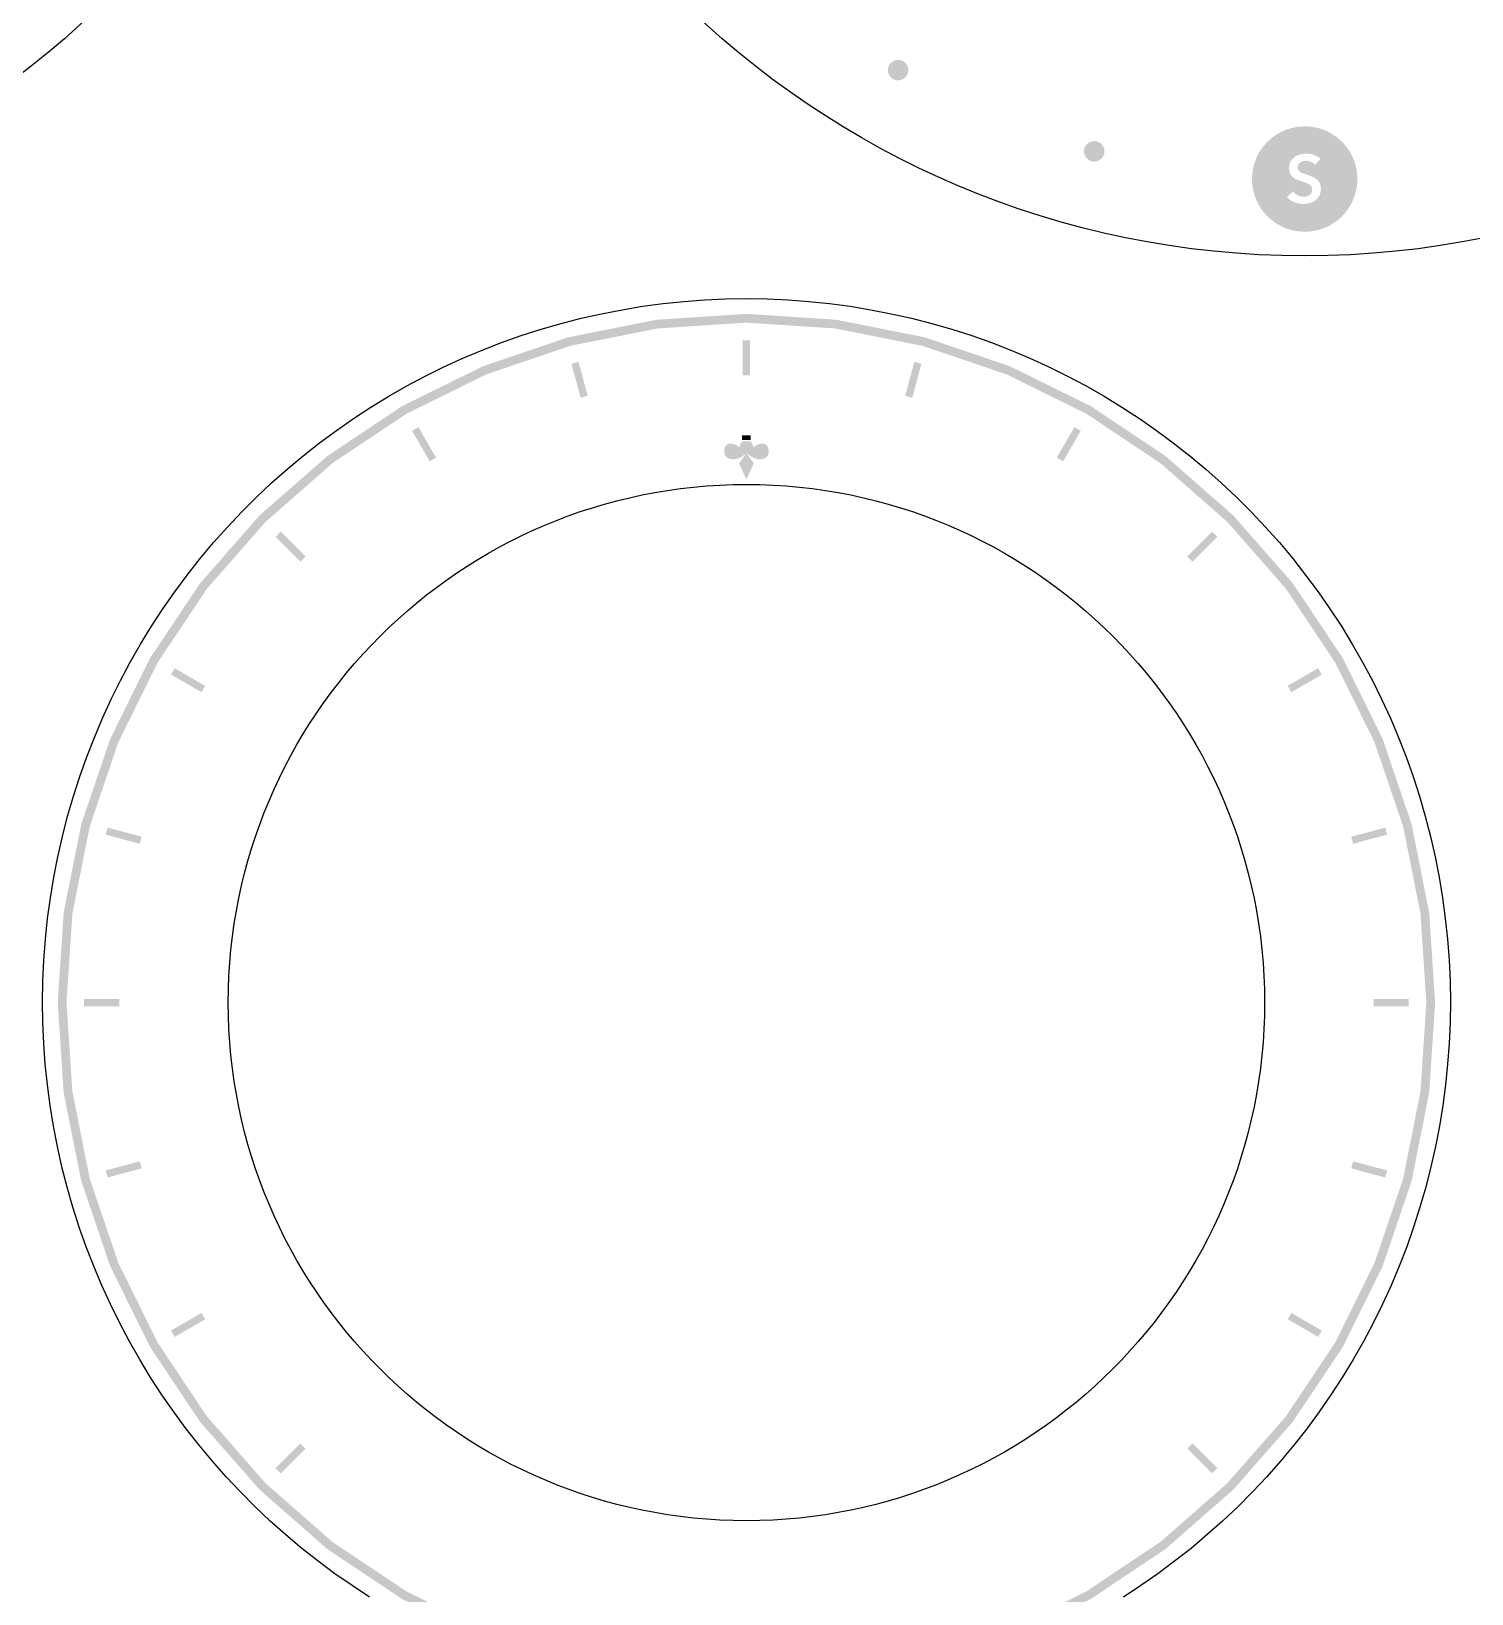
# Model space of a CAD drawing. Header units: millimetres. Extents: x 6 to 299, y 6 to 451.
# Drawn here: x 104.2 to 202.5, y 238.5 to 345.1 of the extents above; entities that cross this region are included whole.
import ezdxf

# ---------------------------------------------------------------- set-up
doc = ezdxf.new("R2010")
doc.units = ezdxf.units.MM
doc.layers.add('CUT', color=1, linetype='Continuous')
doc.layers.add('RASTER', color=7, linetype='Continuous')

msp = doc.modelspace()

# ---------------------------------------------------------------- hatches: boundary and pattern name
at = {"layer": 'RASTER'}
for points in [[(164.05, 342.436), (164.044, 342.344), (164.026, 342.254), (163.997, 342.168), (163.956, 342.086), (163.905, 342.009), (163.845, 341.941), (163.776, 341.88), (163.7, 341.829), (163.618, 341.789), (163.531, 341.759), (163.441, 341.742), (163.35, 341.736), (163.259, 341.742), (163.169, 341.759), (163.082, 341.789), (163, 341.829), (162.924, 341.88), (162.855, 341.941), (162.795, 342.009), (162.744, 342.086), (162.703, 342.168), (162.674, 342.254), (162.656, 342.344), (162.65, 342.436), (162.656, 342.527), (162.674, 342.617), (162.703, 342.703), (162.744, 342.786), (162.795, 342.862), (162.855, 342.931), (162.924, 342.991), (163, 343.042), (163.082, 343.082), (163.169, 343.112), (163.259, 343.13), (163.35, 343.136), (163.441, 343.13), (163.531, 343.112), (163.618, 343.082), (163.7, 343.042), (163.776, 342.991), (163.845, 342.931), (163.905, 342.862), (163.956, 342.786), (163.997, 342.703), (164.026, 342.617), (164.044, 342.527)], [(177.436, 336.891), (177.43, 336.8), (177.412, 336.71), (177.382, 336.623), (177.342, 336.541), (177.291, 336.465), (177.231, 336.396), (177.162, 336.336), (177.086, 336.285), (177.003, 336.244), (176.917, 336.215), (176.827, 336.197), (176.736, 336.191), (176.644, 336.197), (176.554, 336.215), (176.468, 336.244), (176.386, 336.285), (176.309, 336.336), (176.241, 336.396), (176.18, 336.465), (176.129, 336.541), (176.089, 336.623), (176.059, 336.71), (176.042, 336.8), (176.036, 336.891), (176.042, 336.982), (176.059, 337.072), (176.089, 337.159), (176.129, 337.241), (176.18, 337.317), (176.241, 337.386), (176.309, 337.446), (176.386, 337.497), (176.468, 337.538), (176.554, 337.567), (176.644, 337.585), (176.736, 337.591), (176.827, 337.585), (176.917, 337.567), (177.003, 337.538), (177.086, 337.497), (177.162, 337.446), (177.231, 337.386), (177.291, 337.317), (177.342, 337.241), (177.382, 337.159), (177.412, 337.072), (177.43, 336.982)], [(152.75, 321.6), (152.75, 324), (153.25, 324), (153.25, 321.6)], [(141.681, 320.077), (141.06, 322.395), (141.543, 322.525), (142.164, 320.206)], [(163.836, 320.206), (164.457, 322.525), (164.94, 322.395), (164.319, 320.077)], [(131.383, 315.741), (130.183, 317.819), (130.616, 318.069), (131.816, 315.991)], [(174.183, 315.991), (175.383, 318.069), (175.816, 317.819), (174.616, 315.741)], [(153, 316.3), (152.726, 316.079), (152.442, 315.939), (152.165, 315.876), (151.912, 315.888), (151.702, 315.969), (151.551, 316.117), (151.478, 316.329), (151.5, 316.6), (151.559, 316.76), (151.656, 316.869), (151.781, 316.93), (151.925, 316.95), (152.078, 316.932), (152.231, 316.881), (152.375, 316.802), (152.5, 316.7), (152.7, 317.1), (153.3, 317.1), (153.5, 316.7), (153.625, 316.802), (153.769, 316.881), (153.922, 316.932), (154.075, 316.95), (154.219, 316.93), (154.344, 316.869), (154.441, 316.76), (154.5, 316.6), (154.522, 316.329), (154.448, 316.117), (154.298, 315.969), (154.087, 315.887), (153.835, 315.876), (153.558, 315.939), (153.274, 316.079), (153, 316.3)], [(153.3, 317.2), (152.7, 317.2), (152.7, 317.5), (153.3, 317.5)], [(153, 314.5), (152.5, 315.6), (153, 316.3), (153.5, 315.6)], [(122.559, 308.887), (120.862, 310.584), (121.215, 310.938), (122.912, 309.241)], [(183.087, 309.241), (184.784, 310.938), (185.138, 310.584), (183.441, 308.887)], [(115.809, 299.983), (113.731, 301.183), (113.981, 301.617), (116.059, 300.417)], [(189.941, 300.417), (192.019, 301.617), (192.269, 301.183), (190.191, 299.983)], [(111.594, 289.636), (109.275, 290.257), (109.405, 290.74), (111.723, 290.119)], [(194.277, 290.119), (196.595, 290.74), (196.724, 290.257), (194.406, 289.636)], [(110.2, 278.55), (107.8, 278.55), (107.8, 279.05), (110.2, 279.05)], [(195.8, 279.05), (198.2, 279.05), (198.2, 278.55), (195.8, 278.55)], [(111.723, 267.481), (109.405, 266.86), (109.275, 267.343), (111.594, 267.964)], [(194.406, 267.964), (196.724, 267.343), (196.595, 266.86), (194.277, 267.481)], [(116.059, 257.183), (113.981, 255.983), (113.731, 256.417), (115.809, 257.617)], [(190.191, 257.617), (192.269, 256.417), (192.019, 255.983), (189.941, 257.183)], [(122.912, 248.359), (121.215, 246.662), (120.862, 247.016), (122.559, 248.713)], [(183.441, 248.713), (185.138, 247.016), (184.784, 246.662), (183.087, 248.359)]]:
    msp.add_hatch(color=7, dxfattribs=at).paths.add_polyline_path(points)
h = msp.add_hatch(color=7, dxfattribs=at)
h.paths.add_polyline_path([(194.7, 335), (194.669, 334.53), (194.577, 334.068), (194.426, 333.622), (194.218, 333.2), (193.956, 332.808), (193.646, 332.454), (193.292, 332.144), (192.9, 331.882), (192.478, 331.674), (192.032, 331.523), (191.57, 331.431), (191.1, 331.4), (190.63, 331.431), (190.168, 331.523), (189.722, 331.674), (189.3, 331.882), (188.908, 332.144), (188.554, 332.454), (188.244, 332.808), (187.982, 333.2), (187.774, 333.622), (187.623, 334.068), (187.531, 334.53), (187.5, 335), (187.531, 335.47), (187.623, 335.932), (187.774, 336.378), (187.982, 336.8), (188.244, 337.192), (188.554, 337.546), (188.908, 337.856), (189.3, 338.118), (189.722, 338.326), (190.168, 338.477), (190.63, 338.569), (191.1, 338.6), (191.57, 338.569), (192.032, 338.477), (192.478, 338.326), (192.9, 338.118), (193.292, 337.856), (193.646, 337.546), (193.956, 337.192), (194.218, 336.8), (194.426, 336.378), (194.577, 335.932), (194.669, 335.47)])
h.paths.add_polyline_path([(191.8, 335.968), (192.178, 336.382), (192.13, 336.425), (192.08, 336.464), (192.027, 336.501), (191.973, 336.536), (191.916, 336.567), (191.857, 336.596), (191.796, 336.622), (191.734, 336.645), (191.67, 336.666), (191.606, 336.683), (191.543, 336.698), (191.48, 336.711), (191.417, 336.72), (191.354, 336.727), (191.291, 336.731), (191.229, 336.733), (191.174, 336.732), (191.119, 336.729), (191.064, 336.725), (191.01, 336.718), (190.955, 336.71), (190.901, 336.7), (190.847, 336.689), (190.794, 336.675), (190.741, 336.66), (190.689, 336.642), (190.639, 336.623), (190.591, 336.602), (190.544, 336.58), (190.498, 336.555), (190.454, 336.528), (190.411, 336.5), (190.37, 336.47), (190.331, 336.437), (190.294, 336.403), (190.259, 336.367), (190.226, 336.329), (190.195, 336.289), (190.166, 336.247), (190.139, 336.203), (190.115, 336.157), (190.094, 336.109), (190.076, 336.058), (190.061, 336.006), (190.05, 335.951), (190.042, 335.894), (190.037, 335.835), (190.036, 335.774), (190.037, 335.718), (190.04, 335.664), (190.046, 335.612), (190.054, 335.563), (190.064, 335.516), (190.077, 335.471), (190.092, 335.429), (190.109, 335.389), (190.128, 335.352), (190.149, 335.315), (190.171, 335.28), (190.194, 335.247), (190.219, 335.215), (190.244, 335.185), (190.272, 335.156), (190.301, 335.129), (190.33, 335.103), (190.361, 335.079), (190.393, 335.055), (190.426, 335.033), (190.459, 335.013), (190.494, 334.993), (190.529, 334.975), (190.565, 334.959), (190.602, 334.943), (190.639, 334.927), (190.676, 334.913), (190.713, 334.899), (190.75, 334.885), (190.787, 334.872), (190.824, 334.86), (190.86, 334.848), (190.898, 334.835), (190.936, 334.823), (190.972, 334.811), (191.009, 334.798), (191.045, 334.786), (191.081, 334.774), (191.116, 334.763), (191.151, 334.751), (191.185, 334.739), (191.218, 334.727), (191.249, 334.714), (191.28, 334.701), (191.309, 334.687), (191.337, 334.673), (191.364, 334.658), (191.39, 334.643), (191.415, 334.627), (191.438, 334.61), (191.461, 334.593), (191.481, 334.575), (191.501, 334.556), (191.519, 334.537), (191.536, 334.516), (191.552, 334.495), (191.566, 334.473), (191.578, 334.45), (191.588, 334.425), (191.597, 334.399), (191.603, 334.372), (191.608, 334.343), (191.611, 334.313), (191.611, 334.281), (191.611, 334.248), (191.608, 334.217), (191.604, 334.187), (191.598, 334.158), (191.591, 334.131), (191.582, 334.105), (191.571, 334.081), (191.558, 334.058), (191.545, 334.036), (191.53, 334.015), (191.514, 333.994), (191.497, 333.975), (191.48, 333.957), (191.461, 333.94), (191.441, 333.923), (191.42, 333.908), (191.399, 333.893), (191.376, 333.88), (191.353, 333.868), (191.33, 333.857), (191.306, 333.847), (191.281, 333.837), (191.255, 333.83), (191.229, 333.823), (191.203, 333.817), (191.176, 333.812), (191.15, 333.807), (191.124, 333.804), (191.098, 333.801), (191.073, 333.799), (191.047, 333.798), (191.022, 333.797), (190.973, 333.799), (190.924, 333.803), (190.876, 333.811), (190.826, 333.822), (190.777, 333.835), (190.727, 333.852), (190.678, 333.871), (190.628, 333.894), (190.579, 333.919), (190.532, 333.947), (190.489, 333.976), (190.447, 334.008), (190.409, 334.042), (190.372, 334.078), (190.339, 334.116), (190.307, 334.157), (189.893, 333.77), (189.943, 333.714), (189.996, 333.662), (190.053, 333.613), (190.114, 333.567), (190.178, 333.526), (190.245, 333.488), (190.316, 333.453), (190.39, 333.422), (190.467, 333.394), (190.543, 333.37), (190.62, 333.35), (190.698, 333.334), (190.776, 333.321), (190.854, 333.312), (190.933, 333.306), (191.012, 333.304), (191.072, 333.305), (191.131, 333.308), (191.189, 333.313), (191.246, 333.32), (191.303, 333.329), (191.359, 333.341), (191.414, 333.354), (191.469, 333.369), (191.522, 333.386), (191.573, 333.405), (191.623, 333.426), (191.671, 333.449), (191.718, 333.475), (191.762, 333.502), (191.805, 333.531), (191.846, 333.562), (191.886, 333.596), (191.923, 333.631), (191.958, 333.668), (191.992, 333.708), (192.023, 333.75), (192.052, 333.793), (192.079, 333.839), (192.105, 333.887), (192.127, 333.937), (192.147, 333.989), (192.164, 334.043), (192.177, 334.1), (192.188, 334.158), (192.195, 334.219), (192.2, 334.281), (192.201, 334.346), (192.2, 334.404), (192.196, 334.461), (192.189, 334.514), (192.179, 334.566), (192.166, 334.615), (192.151, 334.661), (192.133, 334.705), (192.111, 334.747), (192.088, 334.786), (192.063, 334.824), (192.037, 334.86), (192.009, 334.894), (191.979, 334.927), (191.948, 334.957), (191.915, 334.986), (191.881, 335.014), (191.845, 335.04), (191.809, 335.064), (191.772, 335.087), (191.734, 335.109), (191.695, 335.13), (191.655, 335.149), (191.614, 335.168), (191.572, 335.184), (191.53, 335.2), (191.489, 335.216), (191.448, 335.231), (191.407, 335.245), (191.367, 335.26), (191.327, 335.273), (191.287, 335.287), (191.247, 335.3), (191.213, 335.31), (191.18, 335.32), (191.147, 335.331), (191.115, 335.341), (191.084, 335.351), (191.053, 335.362), (191.023, 335.372), (190.994, 335.382), (190.966, 335.393), (190.939, 335.404), (190.912, 335.416), (190.887, 335.427), (190.864, 335.44), (190.841, 335.452), (190.819, 335.466), (190.798, 335.479), (190.779, 335.493), (190.76, 335.508), (190.743, 335.524), (190.726, 335.54), (190.711, 335.557), (190.697, 335.575), (190.684, 335.594), (190.671, 335.613), (190.661, 335.633), (190.651, 335.654), (190.643, 335.676), (190.637, 335.699), (190.632, 335.723), (190.628, 335.749), (190.626, 335.775), (190.625, 335.802), (190.626, 335.831), (190.629, 335.86), (190.633, 335.887), (190.639, 335.913), (190.646, 335.938), (190.655, 335.962), (190.666, 335.985), (190.678, 336.007), (190.692, 336.028), (190.707, 336.047), (190.722, 336.066), (190.739, 336.084), (190.756, 336.101), (190.775, 336.117), (190.794, 336.131), (190.814, 336.145), (190.835, 336.158), (190.857, 336.17), (190.879, 336.181), (190.902, 336.191), (190.925, 336.201), (190.949, 336.209), (190.974, 336.217), (190.999, 336.223), (191.024, 336.229), (191.049, 336.235), (191.075, 336.239), (191.1, 336.242), (191.125, 336.245), (191.151, 336.247), (191.176, 336.248), (191.201, 336.249), (191.244, 336.248), (191.286, 336.244), (191.329, 336.237), (191.371, 336.229), (191.414, 336.217), (191.456, 336.203), (191.498, 336.187), (191.54, 336.168), (191.581, 336.147), (191.619, 336.125), (191.656, 336.102), (191.689, 336.078), (191.721, 336.052), (191.75, 336.025), (191.776, 335.997), (191.8, 335.968)], flags=0)
h = msp.add_hatch(color=7, dxfattribs=at)
h.paths.add_polyline_path([(200, 278.8), (199.598, 272.665), (198.398, 266.636), (196.422, 260.814), (193.703, 255.3), (190.287, 250.188), (186.234, 245.566), (181.612, 241.512), (176.5, 238.097), (170.986, 235.378), (165.164, 233.401), (159.135, 232.202), (153, 231.8), (146.865, 232.202), (140.835, 233.401), (135.014, 235.378), (129.5, 238.097), (124.388, 241.512), (119.766, 245.566), (115.712, 250.188), (112.297, 255.3), (109.578, 260.814), (107.601, 266.636), (106.402, 272.665), (106, 278.8), (106.402, 284.935), (107.601, 290.964), (109.578, 296.786), (112.297, 302.3), (115.712, 307.412), (119.766, 312.034), (124.388, 316.088), (129.5, 319.503), (135.014, 322.222), (140.835, 324.199), (146.865, 325.398), (153, 325.8), (159.135, 325.398), (165.164, 324.199), (170.986, 322.222), (176.5, 319.503), (181.612, 316.088), (186.234, 312.034), (190.287, 307.412), (193.703, 302.3), (196.422, 296.786), (198.398, 290.964), (199.598, 284.935)])
h.paths.add_polyline_path([(199.4, 278.8), (199.003, 272.744), (197.819, 266.791), (195.868, 261.043), (193.183, 255.6), (189.811, 250.553), (185.81, 245.99), (181.246, 241.988), (176.2, 238.616), (170.756, 235.932), (165.009, 233.981), (159.056, 232.797), (153, 232.4), (146.943, 232.797), (140.991, 233.981), (135.243, 235.932), (129.8, 238.616), (124.753, 241.988), (120.19, 245.99), (116.188, 250.553), (112.816, 255.6), (110.132, 261.043), (108.181, 266.791), (106.997, 272.744), (106.6, 278.8), (106.997, 284.856), (108.181, 290.809), (110.132, 296.557), (112.816, 302), (116.188, 307.047), (120.19, 311.61), (124.753, 315.612), (129.8, 318.984), (135.243, 321.668), (140.991, 323.619), (146.943, 324.803), (153, 325.2), (159.056, 324.803), (165.009, 323.619), (170.756, 321.668), (176.2, 318.984), (181.246, 315.612), (185.81, 311.61), (189.811, 307.047), (193.183, 302), (195.868, 296.557), (197.819, 290.809), (199.003, 284.856)], flags=0)

# ---------------------------------------------------------------- linework, layer by layer
at = {"layer": 'CUT'}
msp.add_lwpolyline([(127.273, 238.229), (126.083, 239.009), (124.917, 239.823), (123.775, 240.672), (122.659, 241.554), (121.569, 242.469), (120.507, 243.415), (119.474, 244.393), (118.47, 245.401), (117.496, 246.438), (116.553, 247.503), (115.643, 248.596), (114.765, 249.716), (113.92, 250.861), (113.11, 252.03), (112.335, 253.223), (111.595, 254.438), (110.892, 255.675), (110.226, 256.932), (109.597, 258.208), (109.006, 259.502), (108.454, 260.813), (107.941, 262.14), (107.468, 263.482), (107.034, 264.837), (106.641, 266.204), (106.288, 267.582), (105.976, 268.97), (105.706, 270.367), (105.477, 271.771), (105.29, 273.181), (105.144, 274.596), (105.041, 276.015), (104.979, 277.436), (104.96, 278.859), (104.983, 280.281), (105.048, 281.702), (105.155, 283.121), (105.304, 284.536), (105.494, 285.946), (105.727, 287.349), (106.001, 288.745), (106.316, 290.133), (106.672, 291.51), (107.068, 292.876), (107.505, 294.23), (107.982, 295.57), (108.498, 296.896), (109.054, 298.206), (109.648, 299.498), (110.28, 300.773), (110.949, 302.028), (111.655, 303.263), (112.398, 304.477), (113.176, 305.668), (113.989, 306.835), (114.836, 307.978), (115.717, 309.095), (116.63, 310.186), (117.575, 311.249), (118.552, 312.284), (119.558, 313.289), (120.594, 314.264), (121.659, 315.208), (122.75, 316.12), (123.869, 317), (125.013, 317.845), (126.181, 318.657), (127.373, 319.434), (128.587, 320.175), (129.823, 320.879), (131.079, 321.547), (132.355, 322.178), (133.648, 322.77), (134.959, 323.324), (136.285, 323.838), (137.626, 324.313), (138.98, 324.749), (140.347, 325.144), (141.725, 325.498), (143.112, 325.811), (144.509, 326.084), (145.912, 326.314), (147.322, 326.503), (148.737, 326.651), (150.156, 326.756), (151.577, 326.819), (153, 326.84), (154.422, 326.819), (155.844, 326.756), (157.262, 326.651), (158.677, 326.503), (160.087, 326.314), (161.491, 326.084), (162.887, 325.811), (164.275, 325.498), (165.653, 325.144), (167.02, 324.749), (168.374, 324.313), (169.715, 323.838), (171.041, 323.324), (172.352, 322.77), (173.645, 322.178), (174.921, 321.547), (176.177, 320.879), (177.413, 320.175), (178.627, 319.434), (179.819, 318.657), (180.987, 317.845), (182.131, 317), (183.249, 316.12), (184.341, 315.208), (185.406, 314.264), (186.441, 313.289), (187.448, 312.284), (188.424, 311.249), (189.37, 310.186), (190.283, 309.095), (191.164, 307.978), (192.011, 306.835), (192.824, 305.668), (193.602, 304.477), (194.345, 303.263), (195.051, 302.028), (195.72, 300.773), (196.352, 299.498), (196.946, 298.206), (197.501, 296.896), (198.018, 295.57), (198.494, 294.23), (198.931, 292.876), (199.328, 291.51), (199.684, 290.133), (199.999, 288.745), (200.273, 287.349), (200.505, 285.946), (200.696, 284.536), (200.845, 283.121), (200.952, 281.702), (201.017, 280.281), (201.04, 278.859), (201.021, 277.436), (200.959, 276.015), (200.856, 274.596), (200.71, 273.181), (200.523, 271.771), (200.294, 270.367), (200.023, 268.97), (199.712, 267.582), (199.359, 266.204), (198.966, 264.837), (198.532, 263.482), (198.059, 262.14), (197.546, 260.813), (196.993, 259.502), (196.403, 258.208), (195.774, 256.932), (195.108, 255.675), (194.405, 254.438), (193.665, 253.223), (192.89, 252.03), (192.08, 250.861), (191.235, 249.716), (190.357, 248.596), (189.447, 247.503), (188.504, 246.438), (187.53, 245.401), (186.526, 244.393), (185.492, 243.415), (184.43, 242.469), (183.341, 241.554), (182.225, 240.672), (181.083, 239.823), (179.917, 239.009), (178.726, 238.229)], dxfattribs=at)
for centre, radius in [((66.7, 390.5), 60.74), ((191.1, 390.5), 60.74), ((153, 278.8), 35.36)]:
    msp.add_circle(centre, radius, dxfattribs=at)

doc.saveas('drawing.dxf')
